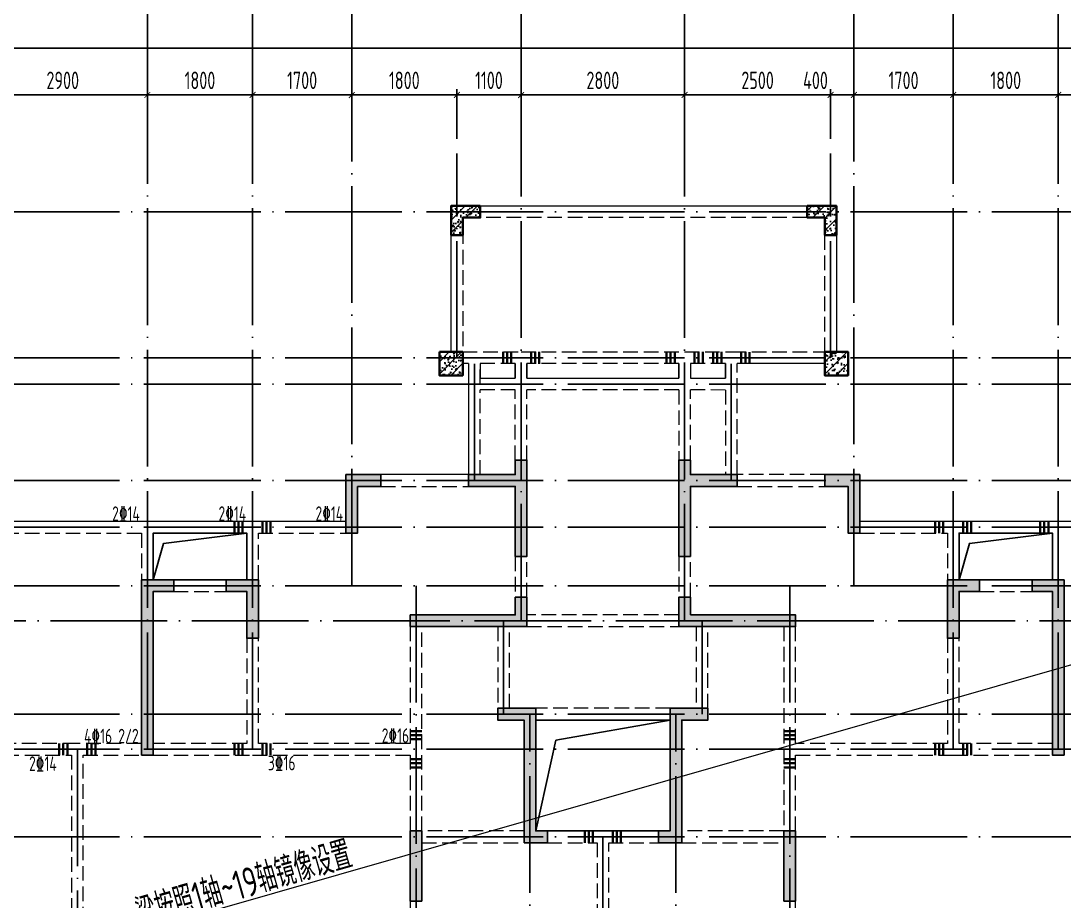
# Model space of a CAD drawing. Extents: x -812054 to 22247, y -644080 to 1003627.
# Drawn here: x -224138 to -206271, y -224446 to -209378 of the extents above; entities that cross this region are included whole.
import ezdxf
from ezdxf.enums import TextEntityAlignment as Align

# ---------------------------------------------------------------- set-up
doc = ezdxf.new("R2010")
doc.units = 0
doc.header["$LTSCALE"] = 1000
doc.linetypes.add('DASH', pattern=[0.35, 0.25, -0.1])
doc.linetypes.add('DOTE', pattern=[2.42, 2, -0.2, 0.02, -0.2])
doc.layers.get('0').update_dxf_attribs({"linetype": 'CONTINUOUS'})
doc.layers.get('DEFPOINTS').update_dxf_attribs({"linetype": 'CONTINUOUS'})
for name, color, linetype in [('A-AXIS', 1, 'CONTINUOUS'), ('A-DOTE', 10, 'DOTE'), ('S-D洞口', 4, 'CONTINUOUS'), ('S-L主梁线', 4, 'DASH'), ('S-L梁编号', 6, 'CONTINUOUS'), ('S-L梁配筋', 7, 'CONTINUOUS'), ('S-Q墙填充', 252, 'CONTINUOUS'), ('S-Q墙实线', 6, 'CONTINUOUS'), ('S-Y一般标注', 3, 'CONTINUOUS'), ('S-Z柱填充', 252, 'CONTINUOUS'), ('S-Z柱实线', 6, 'CONTINUOUS')]:
    doc.layers.add(name, color=color, linetype=linetype)
doc.layers.add('梁附加箍筋', color=1, linetype='CONTINUOUS', lineweight=35)
doc.styles.add('TSSD_DIMENSION', font='Tssdeng.shx', dxfattribs={"width": 0.7, "bigfont": 'tssdchn.shx'})
doc.styles.add('TSSD_REIN', font='tssdeng.shx', dxfattribs={"width": 0.7, "height": 300, "bigfont": 'tssdchn.shx'})
doc.dimstyles.new('TSSD_100_100', dxfattribs={"dimtxt": 300, "dimasz": 100, "dimexe": 100, "dimexo": 250, "dimgap": 100, "dimtad": 1, "dimdec": 0, "dimzin": 0, "dimdsep": 46, "dimtxsty": 'TSSD_DIMENSION', "dimblk": 'ARCHTICK', "dimcen": 0, "dimdle": 100, "dimclrt": 7, "dimadec": 0, "dimazin": 0, "dimtfac": 1, "dimtdec": 0, "dimtix": 1, "dimtmove": 2, "dimatfit": 3, "dimldrblk": 'ARCHTICK', "dimfxl": 1, "dimtolj": 1, "dimtzin": 0, "dimarcsym": 0})
pattern_1 = [(50, (46738.58, -83346.06), (215.17805, -18.82564), [22.5, -247.5]), (355, (46738.58, -83346.06), (-41.6254, 225.65764), [18, -198]), (100.4514, (46756.5, -83347.63), (173.55281, 206.83186), [19.12206, -210.34263]), (46.1842, (46738.58, -83286.06), (320.1723, -49.6557), [33.75, -371.25]), (96.6356, (46765.26, -83290.2), (280.3988, 292.23536), [28.6831, -315.5139]), (351.1842, (46738.58, -83286.06), (280.3986, 292.2356), [27, -297]), (21, (46768.58, -83301.06), (179.07212, -120.78567), [22.5, -247.5]), (326, (46768.58, -83301.06), (72.9946, 217.545), [18, -198]), (71.4514, (46783.5, -83311.13), (252.0668, 96.75915), [19.12206, -210.34263]), (37.5, (46738.58, -83346.06), (3.647957, 99.868156), [0, -195.6, 0, -201, 0, -198.75]), (7.5, (46738.58, -83346.06), (78.92086, 118.323514), [0, -114.6, 0, -191.1, 0, -75.75]), (327.5, (46671.68, -83346.06), (160.14673, -6.76646), [0, -75, 0, -234, 0, -310.5]), (317.5, (46641.68, -83346.06), (174.95585, 30.0315), [0, -97.5, 0, -155.4, 0, -220.5]), (45, (46738.58, -83346.06), (-106.06602, 106.06602), [])]

# ---------------------------------------------------------------- blocks, each defined once
blk = doc.blocks.new('_ArchTick')
at = {"color": 0, "linetype": 'ByBlock', "const_width": 0.15}
blk.add_lwpolyline([(-0.5, -0.5), (0.5, 0.5)], dxfattribs=at)
blk = doc.blocks.new('*D75')
at = {"layer": 'DEFPOINTS', "color": 0, "transparency": 16777216}
for p in [(34300, 22100), (31400, 21100), (34300, 21100)]:
    blk.add_point(p, dxfattribs=at)
at = {"layer": 'S-Y一般标注', "color": 0, "lineweight": -2, "transparency": 16777216}
for p, q in [((31400, 21350), (31400, 22200)), ((34300, 21350), (34300, 22200)), ((31300, 22100), (34400, 22100))]:
    blk.add_line(p, q, dxfattribs=at)
at = {"layer": 'S-Y一般标注', "color": 0, "lineweight": -2, "transparency": 16777216, "xscale": 100, "yscale": 100, "zscale": 100, "rotation": 180}
blk.add_blockref('_ArchTick', (31400, 22100), dxfattribs=at)
at = {"layer": 'S-Y一般标注', "color": 0, "lineweight": -2, "transparency": 16777216, "xscale": 100, "yscale": 100, "zscale": 100}
blk.add_blockref('_ArchTick', (34300, 22100), dxfattribs=at)
at = {"layer": 'S-Y一般标注', "color": 7, "transparency": 16777216, "insert": (32850, 22350), "char_height": 300, "attachment_point": 5, "style": 'TSSD_DIMENSION'}
blk.add_mtext('\\A1;2900', dxfattribs=at)
blk = doc.blocks.new('*D76')
at = {"layer": 'DEFPOINTS', "color": 0, "transparency": 16777216}
for p in [(36100, 22100), (34300, 21100), (36100, 21100)]:
    blk.add_point(p, dxfattribs=at)
at = {"layer": 'S-Y一般标注', "color": 0, "lineweight": -2, "transparency": 16777216}
for p, q in [((34300, 21350), (34300, 22200)), ((36100, 21350), (36100, 22200)), ((34200, 22100), (36200, 22100))]:
    blk.add_line(p, q, dxfattribs=at)
at = {"layer": 'S-Y一般标注', "color": 0, "lineweight": -2, "transparency": 16777216, "xscale": 100, "yscale": 100, "zscale": 100, "rotation": 180}
blk.add_blockref('_ArchTick', (34300, 22100), dxfattribs=at)
at = {"layer": 'S-Y一般标注', "color": 0, "lineweight": -2, "transparency": 16777216, "xscale": 100, "yscale": 100, "zscale": 100}
blk.add_blockref('_ArchTick', (36100, 22100), dxfattribs=at)
at = {"layer": 'S-Y一般标注', "color": 7, "transparency": 16777216, "insert": (35200, 22350), "char_height": 300, "attachment_point": 5, "style": 'TSSD_DIMENSION'}
blk.add_mtext('\\A1;1800', dxfattribs=at)
blk = doc.blocks.new('*D77')
at = {"layer": 'DEFPOINTS', "color": 0, "transparency": 16777216}
for p in [(37800, 22100), (36100, 21100), (37800, 21100)]:
    blk.add_point(p, dxfattribs=at)
at = {"layer": 'S-Y一般标注', "color": 0, "lineweight": -2, "transparency": 16777216}
for p, q in [((36100, 21350), (36100, 22200)), ((37800, 21350), (37800, 22200)), ((36000, 22100), (37900, 22100))]:
    blk.add_line(p, q, dxfattribs=at)
at = {"layer": 'S-Y一般标注', "color": 0, "lineweight": -2, "transparency": 16777216, "xscale": 100, "yscale": 100, "zscale": 100, "rotation": 180}
blk.add_blockref('_ArchTick', (36100, 22100), dxfattribs=at)
at = {"layer": 'S-Y一般标注', "color": 0, "lineweight": -2, "transparency": 16777216, "xscale": 100, "yscale": 100, "zscale": 100}
blk.add_blockref('_ArchTick', (37800, 22100), dxfattribs=at)
at = {"layer": 'S-Y一般标注', "color": 7, "transparency": 16777216, "insert": (36950, 22350), "char_height": 300, "attachment_point": 5, "style": 'TSSD_DIMENSION'}
blk.add_mtext('\\A1;1700', dxfattribs=at)
blk = doc.blocks.new('*D78')
at = {"layer": 'DEFPOINTS', "color": 0, "transparency": 16777216}
for p in [(40700, 22100), (39600, 21100), (40700, 21100)]:
    blk.add_point(p, dxfattribs=at)
at = {"layer": 'S-Y一般标注', "color": 0, "lineweight": -2, "transparency": 16777216}
for p, q in [((39600, 21350), (39600, 22200)), ((40700, 21350), (40700, 22200)), ((39500, 22100), (40800, 22100))]:
    blk.add_line(p, q, dxfattribs=at)
at = {"layer": 'S-Y一般标注', "color": 0, "lineweight": -2, "transparency": 16777216, "xscale": 100, "yscale": 100, "zscale": 100, "rotation": 180}
blk.add_blockref('_ArchTick', (39600, 22100), dxfattribs=at)
at = {"layer": 'S-Y一般标注', "color": 0, "lineweight": -2, "transparency": 16777216, "xscale": 100, "yscale": 100, "zscale": 100}
blk.add_blockref('_ArchTick', (40700, 22100), dxfattribs=at)
at = {"layer": 'S-Y一般标注', "color": 7, "transparency": 16777216, "insert": (40150, 22350), "char_height": 300, "attachment_point": 5, "style": 'TSSD_DIMENSION'}
blk.add_mtext('\\A1;1100', dxfattribs=at)
blk = doc.blocks.new('*D79')
at = {"layer": 'DEFPOINTS', "color": 0, "transparency": 16777216}
for p in [(43500, 22100), (40700, 21100), (43500, 21100)]:
    blk.add_point(p, dxfattribs=at)
at = {"layer": 'S-Y一般标注', "color": 0, "lineweight": -2, "transparency": 16777216}
for p, q in [((40700, 21350), (40700, 22200)), ((43500, 21350), (43500, 22200)), ((40600, 22100), (43600, 22100))]:
    blk.add_line(p, q, dxfattribs=at)
at = {"layer": 'S-Y一般标注', "color": 0, "lineweight": -2, "transparency": 16777216, "xscale": 100, "yscale": 100, "zscale": 100, "rotation": 180}
blk.add_blockref('_ArchTick', (40700, 22100), dxfattribs=at)
at = {"layer": 'S-Y一般标注', "color": 0, "lineweight": -2, "transparency": 16777216, "xscale": 100, "yscale": 100, "zscale": 100}
blk.add_blockref('_ArchTick', (43500, 22100), dxfattribs=at)
at = {"layer": 'S-Y一般标注', "color": 7, "transparency": 16777216, "insert": (42100, 22350), "char_height": 300, "attachment_point": 5, "style": 'TSSD_DIMENSION'}
blk.add_mtext('\\A1;2800', dxfattribs=at)
blk = doc.blocks.new('*D80')
at = {"layer": 'DEFPOINTS', "color": 0, "transparency": 16777216}
for p in [(46400, 22100), (46000, 21100), (46400, 21100)]:
    blk.add_point(p, dxfattribs=at)
at = {"layer": 'S-Y一般标注', "color": 0, "lineweight": -2, "transparency": 16777216}
for p, q in [((46000, 21350), (46000, 22200)), ((46400, 21350), (46400, 22200)), ((45900, 22100), (46500, 22100))]:
    blk.add_line(p, q, dxfattribs=at)
at = {"layer": 'S-Y一般标注', "color": 0, "lineweight": -2, "transparency": 16777216, "xscale": 100, "yscale": 100, "zscale": 100, "rotation": 180}
blk.add_blockref('_ArchTick', (46000, 22100), dxfattribs=at)
at = {"layer": 'S-Y一般标注', "color": 0, "lineweight": -2, "transparency": 16777216, "xscale": 100, "yscale": 100, "zscale": 100}
blk.add_blockref('_ArchTick', (46400, 22100), dxfattribs=at)
at = {"layer": 'S-Y一般标注', "color": 7, "transparency": 16777216, "insert": (45742, 22350), "char_height": 300, "attachment_point": 5, "style": 'TSSD_DIMENSION'}
blk.add_mtext('\\A1;400', dxfattribs=at)
blk = doc.blocks.new('*D81')
at = {"layer": 'DEFPOINTS', "color": 0, "transparency": 16777216}
for p in [(48100, 22100), (46400, 21100), (48100, 21100)]:
    blk.add_point(p, dxfattribs=at)
at = {"layer": 'S-Y一般标注', "color": 0, "lineweight": -2, "transparency": 16777216}
for p, q in [((46400, 21350), (46400, 22200)), ((48100, 21350), (48100, 22200)), ((46300, 22100), (48200, 22100))]:
    blk.add_line(p, q, dxfattribs=at)
at = {"layer": 'S-Y一般标注', "color": 0, "lineweight": -2, "transparency": 16777216, "xscale": 100, "yscale": 100, "zscale": 100, "rotation": 180}
blk.add_blockref('_ArchTick', (46400, 22100), dxfattribs=at)
at = {"layer": 'S-Y一般标注', "color": 0, "lineweight": -2, "transparency": 16777216, "xscale": 100, "yscale": 100, "zscale": 100}
blk.add_blockref('_ArchTick', (48100, 22100), dxfattribs=at)
at = {"layer": 'S-Y一般标注', "color": 7, "transparency": 16777216, "insert": (47250, 22350), "char_height": 300, "attachment_point": 5, "style": 'TSSD_DIMENSION'}
blk.add_mtext('\\A1;1700', dxfattribs=at)
blk = doc.blocks.new('*D82')
at = {"layer": 'DEFPOINTS', "color": 0, "transparency": 16777216}
for p in [(49900, 22100), (48100, 21100), (49900, 21100)]:
    blk.add_point(p, dxfattribs=at)
at = {"layer": 'S-Y一般标注', "color": 0, "lineweight": -2, "transparency": 16777216}
for p, q in [((48100, 21350), (48100, 22200)), ((49900, 21350), (49900, 22200)), ((48000, 22100), (50000, 22100))]:
    blk.add_line(p, q, dxfattribs=at)
at = {"layer": 'S-Y一般标注', "color": 0, "lineweight": -2, "transparency": 16777216, "xscale": 100, "yscale": 100, "zscale": 100, "rotation": 180}
blk.add_blockref('_ArchTick', (48100, 22100), dxfattribs=at)
at = {"layer": 'S-Y一般标注', "color": 0, "lineweight": -2, "transparency": 16777216, "xscale": 100, "yscale": 100, "zscale": 100}
blk.add_blockref('_ArchTick', (49900, 22100), dxfattribs=at)
at = {"layer": 'S-Y一般标注', "color": 7, "transparency": 16777216, "insert": (49000, 22350), "char_height": 300, "attachment_point": 5, "style": 'TSSD_DIMENSION'}
blk.add_mtext('\\A1;1800', dxfattribs=at)
blk = doc.blocks.new('*D83')
at = {"layer": 'DEFPOINTS', "color": 0, "transparency": 16777216}
for p in [(52800, 22100), (49900, 21100), (52800, 21100)]:
    blk.add_point(p, dxfattribs=at)
at = {"layer": 'S-Y一般标注', "color": 0, "lineweight": -2, "transparency": 16777216}
for p, q in [((49900, 21350), (49900, 22200)), ((52800, 21350), (52800, 22200)), ((49800, 22100), (52900, 22100))]:
    blk.add_line(p, q, dxfattribs=at)
at = {"layer": 'S-Y一般标注', "color": 0, "lineweight": -2, "transparency": 16777216, "xscale": 100, "yscale": 100, "zscale": 100, "rotation": 180}
blk.add_blockref('_ArchTick', (49900, 22100), dxfattribs=at)
at = {"layer": 'S-Y一般标注', "color": 0, "lineweight": -2, "transparency": 16777216, "xscale": 100, "yscale": 100, "zscale": 100}
blk.add_blockref('_ArchTick', (52800, 22100), dxfattribs=at)
at = {"layer": 'S-Y一般标注', "color": 7, "transparency": 16777216, "insert": (51350, 22350), "char_height": 300, "attachment_point": 5, "style": 'TSSD_DIMENSION'}
blk.add_mtext('\\A1;2900', dxfattribs=at)
blk = doc.blocks.new('*D85')
at = {"layer": 'DEFPOINTS', "color": 0, "transparency": 16777216}
for p in [(54600, 22900), (4600, 21100), (54600, 21100)]:
    blk.add_point(p, dxfattribs=at)
at = {"layer": 'S-Y一般标注', "color": 0, "lineweight": -2, "transparency": 16777216}
for p, q in [((4500, 22900), (54700, 22900)), ((4600, 21350), (4600, 23000)), ((54600, 21350), (54600, 23000))]:
    blk.add_line(p, q, dxfattribs=at)
at = {"layer": 'S-Y一般标注', "color": 0, "lineweight": -2, "transparency": 16777216, "xscale": 100, "yscale": 100, "zscale": 100, "rotation": 180}
blk.add_blockref('_ArchTick', (4600, 22900), dxfattribs=at)
at = {"layer": 'S-Y一般标注', "color": 0, "lineweight": -2, "transparency": 16777216, "xscale": 100, "yscale": 100, "zscale": 100}
blk.add_blockref('_ArchTick', (54600, 22900), dxfattribs=at)
at = {"layer": 'S-Y一般标注', "color": 7, "transparency": 16777216, "insert": (29600, 23150), "char_height": 300, "attachment_point": 5, "style": 'TSSD_DIMENSION'}
blk.add_mtext('\\A1;50000', dxfattribs=at)
blk = doc.blocks.new('*D100')
at = {"layer": 'DEFPOINTS', "color": 0, "transparency": 16777216}
for p in [(39600, 22100), (37800, 21100), (39600, 21100)]:
    blk.add_point(p, dxfattribs=at)
at = {"layer": 'S-Y一般标注', "color": 0, "lineweight": -2, "transparency": 16777216}
for p, q in [((37800, 21350), (37800, 22200)), ((39600, 21350), (39600, 22200)), ((37700, 22100), (39700, 22100))]:
    blk.add_line(p, q, dxfattribs=at)
at = {"layer": 'S-Y一般标注', "color": 0, "lineweight": -2, "transparency": 16777216, "xscale": 100, "yscale": 100, "zscale": 100, "rotation": 180}
blk.add_blockref('_ArchTick', (37800, 22100), dxfattribs=at)
at = {"layer": 'S-Y一般标注', "color": 0, "lineweight": -2, "transparency": 16777216, "xscale": 100, "yscale": 100, "zscale": 100}
blk.add_blockref('_ArchTick', (39600, 22100), dxfattribs=at)
at = {"layer": 'S-Y一般标注', "color": 7, "transparency": 16777216, "insert": (38700, 22350), "char_height": 300, "attachment_point": 5, "style": 'TSSD_DIMENSION'}
blk.add_mtext('\\A1;1800', dxfattribs=at)
blk = doc.blocks.new('*D101')
at = {"layer": 'DEFPOINTS', "color": 0, "transparency": 16777216}
for p in [(46000, 22100), (43500, 21100), (46000, 21100)]:
    blk.add_point(p, dxfattribs=at)
at = {"layer": 'S-Y一般标注', "color": 0, "lineweight": -2, "transparency": 16777216}
for p, q in [((43500, 21350), (43500, 22200)), ((46000, 21350), (46000, 22200)), ((43400, 22100), (46100, 22100))]:
    blk.add_line(p, q, dxfattribs=at)
at = {"layer": 'S-Y一般标注', "color": 0, "lineweight": -2, "transparency": 16777216, "xscale": 100, "yscale": 100, "zscale": 100, "rotation": 180}
blk.add_blockref('_ArchTick', (43500, 22100), dxfattribs=at)
at = {"layer": 'S-Y一般标注', "color": 0, "lineweight": -2, "transparency": 16777216, "xscale": 100, "yscale": 100, "zscale": 100}
blk.add_blockref('_ArchTick', (46000, 22100), dxfattribs=at)
at = {"layer": 'S-Y一般标注', "color": 7, "transparency": 16777216, "insert": (44750, 22350), "char_height": 300, "attachment_point": 5, "style": 'TSSD_DIMENSION'}
blk.add_mtext('\\A1;2500', dxfattribs=at)
blk = doc.blocks.new('20210807.15313138')
at = {"layer": 'S-Q墙填充'}
h = blk.add_hatch(color=252, dxfattribs=at)
h.dxf.hatch_style = 1
h.paths.add_polyline_path([(97216, 67840), (97216, 68190), (97016, 68190), (97016, 67940), (96216, 67940), (96216, 67740), (97016, 67740), (97016, 66540), (97216, 66540)])
h = blk.add_hatch(color=252, dxfattribs=at)
h.dxf.hatch_style = 1
h.paths.add_polyline_path([(99816, 67840), (99816, 66540), (100016, 66540), (100016, 67740), (100815, 67740), (100815, 67940), (100016, 67940), (100016, 68190), (99816, 68190)])
h = blk.add_hatch(color=252, dxfattribs=at)
h.dxf.hatch_style = 1
h.paths.add_polyline_path([(94316, 67740), (94716, 67740), (94716, 67940), (94116, 67940), (94116, 66940), (94316, 66940)])
h = blk.add_hatch(color=252, dxfattribs=at)
h.dxf.hatch_style = 1
h.paths.add_polyline_path([(102916, 67940), (102316, 67940), (102316, 67740), (102716, 67740), (102716, 66940), (102916, 66940)])
h = blk.add_hatch(color=252, dxfattribs=at)
h.dxf.hatch_style = 1
h.paths.add_polyline_path([(90816, 63140), (90816, 65940), (91166, 65940), (91166, 66140), (90616, 66140), (90616, 63140)])
h = blk.add_hatch(color=252, dxfattribs=at)
h.dxf.hatch_style = 1
h.paths.add_polyline_path([(92066, 65940), (92416, 65940), (92416, 65140), (92616, 65140), (92616, 66140), (92066, 66140)])
h = blk.add_hatch(color=252, dxfattribs=at)
h.dxf.hatch_style = 1
h.paths.add_polyline_path([(104416, 66140), (104416, 65140), (104616, 65140), (104616, 65940), (104966, 65940), (104966, 66140)])
h = blk.add_hatch(color=252, dxfattribs=at)
h.dxf.hatch_style = 1
h.paths.add_polyline_path([(106416, 66140), (105866, 66140), (105866, 65940), (106216, 65940), (106216, 63140), (106416, 63140)])
h = blk.add_hatch(color=252, dxfattribs=at)
h.dxf.hatch_style = 1
h.paths.add_polyline_path([(95216, 65340), (96816, 65340), (97216, 65340), (97216, 65840), (97016, 65840), (97016, 65540), (96816, 65540), (95216, 65540)])
h = blk.add_hatch(color=252, dxfattribs=at)
h.dxf.hatch_style = 1
h.paths.add_polyline_path([(100016, 65540), (100016, 65840), (99816, 65840), (99816, 65340), (100216, 65340), (101816, 65340), (101816, 65540), (100216, 65540)])
h = blk.add_hatch(color=252, dxfattribs=at)
h.dxf.hatch_style = 1
h.paths.add_polyline_path([(97166, 61640), (97566, 61640), (97566, 61840), (97366, 61840), (97366, 63240), (97366, 63940), (96716, 63940), (96716, 63740), (97166, 63740), (97166, 63240)])
h = blk.add_hatch(color=252, dxfattribs=at)
h.dxf.hatch_style = 1
h.paths.add_polyline_path([(99666, 61840), (99466, 61840), (99466, 61640), (99866, 61640), (99866, 63240), (99866, 63740), (100316, 63740), (100316, 63940), (99666, 63940), (99666, 63240)])
h = blk.add_hatch(color=252, dxfattribs=at)
h.dxf.hatch_style = 1
h.paths.add_polyline_path([(95416, 60640), (95416, 61840), (95216, 61840), (95216, 60640)])
h = blk.add_hatch(color=252, dxfattribs=at)
h.dxf.hatch_style = 1
h.paths.add_polyline_path([(101816, 60640), (101816, 61840), (101616, 61840), (101616, 60640)])
at = {"layer": 'S-Z柱填充'}
h = blk.add_hatch(dxfattribs=at)
h.set_pattern_fill('ARMORED', color=256, scale=30, style=0)
h.set_pattern_definition(pattern_1)
h.paths.add_polyline_path([(96416, 72540), (95916, 72540), (95916, 72040), (96116, 72040), (96116, 72340), (96416, 72340)])
h = blk.add_hatch(dxfattribs=at)
h.set_pattern_fill('ARMORED', color=256, scale=30, style=0)
h.set_pattern_definition(pattern_1)
h.paths.add_polyline_path([(102016, 72540), (102516, 72540), (102516, 72040), (102316, 72040), (102316, 72340), (102016, 72340)])
h = blk.add_hatch(dxfattribs=at)
h.set_pattern_fill('ARMORED', color=256, scale=30, style=0)
h.set_pattern_definition([(50, (-309692.94, 38050.78), (215.178055, -18.82564), [22.5, -247.5]), (355, (-309692.94, 38050.78), (-41.6254, 225.65764), [18, -198]), (100.4514, (-309675.01, 38049.21), (173.55281, 206.83186), [19.12206, -210.34263]), (46.1842, (-309692.94, 38110.78), (320.17231, -49.6557), [33.75, -371.25]), (96.6356, (-309666.26, 38106.64), (280.3988, 292.23536), [28.68309, -315.5139]), (351.1842, (-309692.94, 38110.78), (280.39858, 292.23558), [27, -297]), (21, (-309662.94, 38095.78), (179.072116, -120.78567), [22.5, -247.5]), (326, (-309662.94, 38095.78), (72.9946, 217.54501), [18, -198]), (71.4514, (-309648.02, 38085.71), (252.06679, 96.75915), [19.12206, -210.34263]), (37.5, (-309692.945, 38050.78), (3.647957, 99.868156), [0, -195.6, 0, -201, 0, -198.75]), (7.5, (-309692.94, 38050.78), (78.92086, 118.323514), [0, -114.6, 0, -191.1, 0, -75.75]), (327.5, (-309759.845, 38050.78), (160.146731, -6.766462), [0, -75, 0, -234, 0, -310.5]), (317.5, (-309789.84, 38050.78), (174.95585, 30.031495), [0, -97.5, 0, -155.4, 0, -220.5]), (45, (-309692.94, 38050.78), (-106.066017, 106.066017), [])])
h.paths.add_polyline_path([(95716, 70040), (96116, 70040), (96116, 69640), (95716, 69640)])
h = blk.add_hatch(dxfattribs=at)
h.set_pattern_fill('ARMORED', color=256, scale=30, style=0)
h.set_pattern_definition([(50, (-310092.94, 38050.78), (215.178055, -18.82564), [22.5, -247.5]), (355, (-310092.94, 38050.78), (-41.6254, 225.65764), [18, -198]), (100.4514, (-310075.01, 38049.2), (173.55281, 206.83186), [19.12206, -210.34263]), (46.1842, (-310092.94, 38110.78), (320.17231, -49.6557), [33.75, -371.25]), (96.6356, (-310066.26, 38106.64), (280.3988, 292.23536), [28.68309, -315.5139]), (351.1842, (-310092.94, 38110.78), (280.39858, 292.23558), [27, -297]), (21, (-310062.94, 38095.78), (179.072116, -120.78567), [22.5, -247.5]), (326, (-310062.94, 38095.78), (72.9946, 217.54501), [18, -198]), (71.4514, (-310048.02, 38085.71), (252.06679, 96.75915), [19.12206, -210.34263]), (37.5, (-310092.945, 38050.78), (3.647957, 99.868156), [0, -195.6, 0, -201, 0, -198.75]), (7.5, (-310092.94, 38050.78), (78.92086, 118.323514), [0, -114.6, 0, -191.1, 0, -75.75]), (327.5, (-310159.845, 38050.78), (160.146731, -6.766462), [0, -75, 0, -234, 0, -310.5]), (317.5, (-310189.84, 38050.78), (174.95585, 30.031495), [0, -97.5, 0, -155.4, 0, -220.5]), (45, (-310092.94, 38050.78), (-106.066017, 106.066017), [])])
h.paths.add_polyline_path([(102316, 70040), (102716, 70040), (102716, 69640), (102316, 69640)])
at = {"layer": 'S-D洞口', "color": 5}
for points in [[(90816, 66140), (92416, 66140), (92416, 66940), (90816, 66940), (90816, 66140), (90993, 66762), (92416, 66940)], [(104616, 66140), (106216, 66140), (106216, 66940), (104616, 66940), (104616, 66140), (104793, 66762), (106216, 66940)], [(97366, 61840), (99666, 61840), (99666, 63740), (97366, 63740), (97366, 61840), (97712, 63393), (99666, 63740)]]:
    blk.add_lwpolyline(points, dxfattribs=at)
at = {"layer": 'S-L主梁线', "linetype": 'ByBlock', "lineweight": 18}
for p, q in [((96316, 72540), (102016, 72540)), ((95916, 70040), (95916, 72140)), ((102516, 72040), (102516, 70040)), ((96216, 69840), (96216, 67940)), ((102316, 69840), (100816, 69840)), ((96216, 69590), (96216, 69590)), ((96416, 69590), (97016, 69590)), ((97216, 69590), (99816, 69590)), ((100016, 69590), (100616, 69589)), ((96216, 67940), (94716, 67940)), ((90716, 67140), (87816, 67140)), ((92516, 67140), (90716, 67140)), ((94116, 67140), (92516, 67140)), ((104516, 67140), (102916, 67140)), ((106316, 67140), (104516, 67140)), ((109316, 67140), (106316, 67140)), ((90816, 66940), (92416, 66940)), ((90816, 66140), (90816, 66940)), ((92416, 66940), (92416, 66140)), ((104616, 66940), (106216, 66940)), ((104616, 66140), (104616, 66940)), ((106216, 66940), (106216, 66140)), ((92066, 66140), (91166, 66140)), ((105866, 66140), (104966, 66140)), ((97366, 63740), (99666, 63740)), ((98516, 61840), (97566, 61840)), ((99466, 61840), (98516, 61840))]:
    blk.add_line(p, q, dxfattribs=at)
at = {"layer": 'S-L主梁线', "linetype": 'DASH', "lineweight": 18}
for p, q in [((102016, 72340), (96316, 72340)), ((96116, 72140), (96116, 70040)), ((102316, 70040), (102316, 72040)), ((96116, 70040), (97116, 70040)), ((97116, 70040), (99916, 70040)), ((99916, 70040), (100716, 70040)), ((100716, 70040), (102316, 70040)), ((96216, 69840), (96116, 69840)), ((96416, 69490), (96416, 69840)), ((96416, 69840), (96416, 69590)), ((97016, 69840), (96416, 69840)), ((97016, 69840), (97016, 69590)), ((97016, 69590), (97016, 69840)), ((97216, 69590), (97216, 69840)), ((97216, 69840), (97216, 69590)), ((99816, 69840), (97216, 69840)), ((99816, 69840), (99816, 69590)), ((99816, 69590), (99816, 69840)), ((100016, 69840), (100016, 69590)), ((100016, 69840), (100016, 69590)), ((100616, 69840), (100016, 69840)), ((100616, 69840), (100616, 69589)), ((100616, 69589), (100616, 69840)), ((100816, 67940), (100816, 69840)), ((97016, 69390), (96416, 69390)), ((96416, 67940), (96416, 69390)), ((97016, 68190), (97016, 69390)), ((97216, 68190), (97216, 69390)), ((99816, 69390), (97216, 69390)), ((99816, 69390), (99816, 68190)), ((100616, 69389), (100016, 69390)), ((100016, 68190), (100016, 69390)), ((100616, 69389), (100616, 67940)), ((102316, 67940), (100816, 67940)), ((94716, 67740), (96216, 67740)), ((100815, 67740), (102316, 67740)), ((87916, 66940), (90616, 66940)), ((90616, 66940), (90616, 66140)), ((92616, 66940), (94116, 66940)), ((92616, 66140), (92616, 66940)), ((102916, 66940), (104416, 66940)), ((104416, 66940), (104416, 66140)), ((97016, 66540), (97016, 65840)), ((97216, 65840), (97216, 66540)), ((99816, 66540), (99816, 65840)), ((100016, 65840), (100016, 66540)), ((91166, 65940), (92066, 65940)), ((104966, 65940), (105866, 65940)), ((99816, 65540), (97216, 65540)), ((95216, 65340), (95216, 63340)), ((95416, 63240), (95416, 65340)), ((96716, 65340), (96716, 63940)), ((96916, 63940), (96916, 65340)), ((97216, 65340), (99816, 65340)), ((100116, 65340), (100116, 63940)), ((100316, 63940), (100316, 65340)), ((101616, 65340), (101616, 63240)), ((101816, 63340), (101816, 65340)), ((92416, 65140), (92416, 63340)), ((92616, 63340), (92616, 65140)), ((104416, 65140), (104416, 63340)), ((104616, 63340), (104616, 65140)), ((99666, 63940), (97366, 63940)), ((89516, 63340), (87916, 63340)), ((90616, 63340), (89516, 63340)), ((92416, 63340), (90816, 63340)), ((95216, 63340), (92616, 63340)), ((104416, 63340), (101816, 63340)), ((106216, 63340), (104616, 63340)), ((87916, 63140), (89416, 63140)), ((89416, 63140), (89416, 60290)), ((89616, 63140), (90616, 63140)), ((89616, 60290), (89616, 63140)), ((90816, 63140), (92516, 63140)), ((92516, 63140), (95216, 63140)), ((95216, 63140), (95216, 61840)), ((95416, 61840), (95416, 63240)), ((101616, 63240), (101616, 61840)), ((101816, 63140), (104516, 63140)), ((101816, 61840), (101816, 63140)), ((104516, 63140), (106216, 63140)), ((97166, 61840), (95416, 61840)), ((101616, 61840), (99866, 61840)), ((95416, 61640), (97166, 61640)), ((97566, 61640), (98416, 61640)), ((98416, 61640), (98416, 57640)), ((98616, 57640), (98616, 61640)), ((98616, 61640), (99466, 61640)), ((99866, 61640), (101616, 61640)), ((95216, 60640), (95216, 59090)), ((101816, 59090), (101816, 60640))]:
    blk.add_line(p, q, dxfattribs=at)
at = {"layer": 'S-Q墙实线'}
blk.add_lwpolyline([(97216, 67840), (97216, 68190), (97016, 68190), (97016, 67940), (96216, 67940), (96216, 67740), (97016, 67740), (97016, 66540), (97216, 66540), (97216, 67840)], dxfattribs=at)
for points in [[(99816, 67840), (99816, 66540), (100016, 66540), (100016, 67740), (100815, 67740), (100815, 67940), (100016, 67940), (100016, 68190), (99816, 68190)], [(94316, 67740), (94716, 67740), (94716, 67940), (94116, 67940), (94116, 66940), (94316, 66940)], [(102916, 67940), (102316, 67940), (102316, 67740), (102716, 67740), (102716, 66940), (102916, 66940)], [(90816, 63140), (90816, 65940), (91166, 65940), (91166, 66140), (90616, 66140), (90616, 63140)], [(92066, 65940), (92416, 65940), (92416, 65140), (92616, 65140), (92616, 66140), (92066, 66140)], [(104416, 66140), (104416, 65140), (104616, 65140), (104616, 65940), (104966, 65940), (104966, 66140)], [(106416, 66140), (105866, 66140), (105866, 65940), (106216, 65940), (106216, 63140), (106416, 63140)], [(95216, 65340), (96816, 65340), (97216, 65340), (97216, 65840), (97016, 65840), (97016, 65540), (96816, 65540), (95216, 65540)], [(100016, 65540), (100016, 65840), (99816, 65840), (99816, 65340), (100216, 65340), (101816, 65340), (101816, 65540), (100216, 65540)], [(97166, 61640), (97566, 61640), (97566, 61840), (97366, 61840), (97366, 63240), (97366, 63940), (96716, 63940), (96716, 63740), (97166, 63740), (97166, 63240)], [(99666, 61840), (99466, 61840), (99466, 61640), (99866, 61640), (99866, 63240), (99866, 63740), (100316, 63740), (100316, 63940), (99666, 63940), (99666, 63240)], [(95416, 60640), (95416, 61840), (95216, 61840), (95216, 60640)], [(101816, 60640), (101816, 61840), (101616, 61840), (101616, 60640)]]:
    blk.add_lwpolyline(points, close=True, dxfattribs=at)
at = {"layer": 'S-Z柱实线', "lineweight": 35}
for points in [[(96416, 72540), (95916, 72540), (95916, 72040), (96116, 72040), (96116, 72340), (96416, 72340), (96416, 72540)], [(102016, 72540), (102516, 72540), (102516, 72040), (102316, 72040), (102316, 72340), (102016, 72340), (102016, 72540)]]:
    blk.add_lwpolyline(points, dxfattribs=at)
for points in [[(95716, 70040), (96116, 70040), (96116, 69640), (95716, 69640)], [(102316, 70040), (102716, 70040), (102716, 69640), (102316, 69640)]]:
    blk.add_lwpolyline(points, close=True, dxfattribs=at)
blk = doc.blocks.new('20210726.16350016')
at = {"layer": 'A-AXIS'}
for p, q in [((34300, 21100), (34300, 23900)), ((36100, 21100), (36100, 23900)), ((37800, 21100), (37800, 23900)), ((40700, 21100), (40700, 23900)), ((43500, 21100), (43500, 23900)), ((46400, 21100), (46400, 23900)), ((48100, 21100), (48100, 23900)), ((49900, 21100), (49900, 23900))]:
    blk.add_line(p, q, dxfattribs=at)
at = {"layer": 'A-DOTE'}
for p, q in [((34300, 10900), (34300, 21100)), ((36100, 10900), (36100, 21100)), ((37800, 13700), (37800, 21100)), ((39600, 17600), (39600, 21100)), ((40700, 13100.3), (40700, 21100)), ((43500, 13100.3), (43500, 21100)), ((46000, 17600), (46000, 21100)), ((46400, 13700), (46400, 21100)), ((48100, 10900), (48100, 21100)), ((49900, 10900), (49900, 21100)), ((55600, 20100), (3600, 20100)), ((55600, 17600), (3600, 17600)), ((39900, 15500), (39900, 17600)), ((44300, 15500), (44300, 17600)), ((55600, 17150), (3600, 17150)), ((55600, 15500), (3600, 15500)), ((55600, 14700), (3600, 14700)), ((55600, 13700), (3600, 13700)), ((38900.2, 13700), (38900, 3600)), ((45299.8, 13700), (45300, 3600)), ((3600, 13100.3), (55600, 13100.3)), ((40400, 11500), (40400, 13100)), ((43800, 11500), (43800, 13100)), ((55600, 11500), (3600, 11500)), ((40850, 3600), (40850, 11500)), ((43350, 3600), (43350, 11500)), ((55600, 10900), (3600, 10900)), ((33100, 10900), (33100, 3600)), ((55600, 9400), (3600, 9400)), ((42100, 9400), (42100, 3600))]:
    blk.add_line(p, q, dxfattribs=at)
at = {"layer": 'S-Y一般标注'}
for base, p1, p2, picture, middle in [((54600, 22900), (4600, 21100), (54600, 21100), '*D85', (29600, 23150)), ((34300, 22100), (31400, 21100), (34300, 21100), '*D75', (32850, 22350)), ((36100, 22100), (34300, 21100), (36100, 21100), '*D76', (35200, 22350)), ((37800, 22100), (36100, 21100), (37800, 21100), '*D77', (36950, 22350)), ((39600, 22100), (37800, 21100), (39600, 21100), '*D100', (38700, 22350)), ((40700, 22100), (39600, 21100), (40700, 21100), '*D78', (40150, 22350)), ((43500, 22100), (40700, 21100), (43500, 21100), '*D79', (42100, 22350)), ((46000, 22100), (43500, 21100), (46000, 21100), '*D101', (44750, 22350)), ((48100, 22100), (46400, 21100), (48100, 21100), '*D81', (47250, 22350)), ((49900, 22100), (48100, 21100), (49900, 21100), '*D82', (49000, 22350)), ((52800, 22100), (49900, 21100), (52800, 21100), '*D83', (51350, 22350))]:
    dim = blk.add_linear_dim(base=base, p1=p1, p2=p2, dimstyle='TSSD_100_100', dxfattribs=at)
    dim.commit()
    dim.dimension.update_dxf_attribs({"geometry": picture, "text_midpoint": middle})
dim = blk.add_linear_dim(base=(46400, 22100), p1=(46000, 21100), p2=(46400, 21100), dimstyle='TSSD_100_100', dxfattribs=at)
dim.commit()
dim.dimension.update_dxf_attribs({"geometry": '*D80', "text_midpoint": (45741.9, 22350), "dimtype": 160})

msp = doc.modelspace()

# ---------------------------------------------------------------- linework, layer by layer
at = {"layer": 'S-L梁编号', "lineweight": 18}
msp.add_lwpolyline([(-226571.35, -226245.99), (-201771.34, -219145.99)], dxfattribs=at)
at = {"layer": '梁附加箍筋', "lineweight": 35}
for p, q in [((-215880.63, -215245.86), (-215880.63, -215045.86)), ((-215810.63, -215245.86), (-215810.63, -215045.86)), ((-215740.63, -215245.86), (-215740.63, -215045.86)), ((-215400.63, -215245.87), (-215400.63, -215045.87)), ((-215330.63, -215245.87), (-215330.63, -215045.87)), ((-215260.63, -215245.88), (-215260.63, -215045.88)), ((-213081.34, -215245.92), (-213081.33, -215045.92)), ((-213011.34, -215245.93), (-213011.33, -215045.93)), ((-212941.34, -215245.93), (-212941.33, -215045.93)), ((-212601.34, -215245.93), (-212601.33, -215045.93)), ((-212531.34, -215245.94), (-212531.33, -215045.94)), ((-212461.34, -215245.94), (-212461.33, -215045.94)), ((-212280.85, -215245.94), (-212280.85, -215045.94)), ((-212210.85, -215245.94), (-212210.85, -215045.94)), ((-212140.85, -215245.95), (-212140.85, -215045.95)), ((-211800.85, -215245.95), (-211800.85, -215045.95)), ((-211730.85, -215245.95), (-211730.85, -215045.95)), ((-211660.85, -215245.96), (-211660.85, -215045.96)), ((-220481.34, -218145.99), (-220481.34, -217945.99)), ((-220411.34, -218145.99), (-220411.34, -217945.99)), ((-220341.34, -218145.99), (-220341.34, -217945.99)), ((-220001.34, -218145.99), (-220001.34, -217945.99)), ((-219931.34, -218145.99), (-219931.34, -217945.99)), ((-219861.34, -218145.99), (-219861.34, -217945.99)), ((-208481.35, -218145.99), (-208481.35, -217945.99)), ((-208411.35, -218145.99), (-208411.35, -217945.99)), ((-208341.35, -218145.99), (-208341.35, -217945.99)), ((-208001.35, -218145.99), (-208001.35, -217945.99)), ((-207931.35, -218145.99), (-207931.35, -217945.99)), ((-207861.35, -218145.99), (-207861.35, -217945.99)), ((-206681.32, -218145.99), (-206681.32, -217945.99)), ((-206611.32, -218145.99), (-206611.32, -217945.99)), ((-206541.32, -218145.99), (-206541.32, -217945.99)), ((-217271.33, -221535.98), (-217471.33, -221535.98)), ((-210871.34, -221535.98), (-211071.34, -221535.98)), ((-217271.33, -221605.98), (-217471.33, -221605.98)), ((-217271.33, -221675.98), (-217471.33, -221675.98)), ((-210871.34, -221605.98), (-211071.34, -221605.98)), ((-210871.34, -221675.98), (-211071.34, -221675.98)), ((-223481.33, -221945.98), (-223481.33, -221745.98)), ((-223411.33, -221945.98), (-223411.33, -221745.98)), ((-223341.33, -221945.98), (-223341.33, -221745.98)), ((-223001.33, -221945.98), (-223001.33, -221745.98)), ((-222931.33, -221945.98), (-222931.33, -221745.98)), ((-222861.33, -221945.98), (-222861.33, -221745.98)), ((-220481.34, -221945.98), (-220481.34, -221745.98)), ((-220411.34, -221945.98), (-220411.34, -221745.98)), ((-220341.34, -221945.98), (-220341.34, -221745.98)), ((-220001.34, -221945.98), (-220001.34, -221745.98)), ((-219931.34, -221945.98), (-219931.34, -221745.98)), ((-219861.34, -221945.98), (-219861.34, -221745.98)), ((-208481.35, -221945.98), (-208481.35, -221745.98)), ((-208411.35, -221945.98), (-208411.35, -221745.98)), ((-208341.35, -221945.98), (-208341.35, -221745.98)), ((-208001.35, -221945.98), (-208001.35, -221745.98)), ((-207931.35, -221945.98), (-207931.35, -221745.98)), ((-207861.35, -221945.98), (-207861.35, -221745.98)), ((-217271.33, -222015.98), (-217471.33, -222015.98)), ((-217271.33, -222085.98), (-217471.33, -222085.98)), ((-210871.35, -222015.98), (-211071.35, -222015.98)), ((-210871.35, -222085.98), (-211071.35, -222085.98)), ((-217271.33, -222155.98), (-217471.33, -222155.98)), ((-210871.35, -222155.98), (-211071.35, -222155.98)), ((-214481.35, -223445.99), (-214481.35, -223245.99)), ((-214411.35, -223445.99), (-214411.35, -223245.99)), ((-214341.35, -223445.99), (-214341.35, -223245.99)), ((-214001.35, -223445.99), (-214001.35, -223245.99)), ((-213931.35, -223445.99), (-213931.35, -223245.99)), ((-213861.35, -223445.99), (-213861.35, -223245.99))]:
    msp.add_line(p, q, dxfattribs=at)

# ---------------------------------------------------------------- block references
at = {"layer": 'A-DOTE'}
msp.add_blockref('20210726.16350016', (-256271.34, -232746.03), dxfattribs=at)
at = {"layer": 'S-Q墙填充'}
msp.add_blockref('20210807.15313138', (-312686.98, -285085.53), dxfattribs=at)

# ---------------------------------------------------------------- texts
at = {"layer": 'S-L梁编号', "lineweight": 18, "style": 'TSSD_REIN', "width": 0.7}
msp.add_text('梁按照1轴~19轴镜像设置', height=500, rotation=15.975897, dxfattribs=at).set_placement((-222079.79, -224907.01))
at = {"layer": 'S-L梁配筋', "color": 7, "style": 'TSSD_REIN', "width": 0.7}
for s, p in [('2%%13214', (-222101.74, -217937.51)), ('2%%13214', (-220279.98, -217937.51)), ('2%%13214', (-218619.32, -217937.51)), ('4%%13216 2/2', (-222121.34, -221745.77)), ('2%%13216', (-217489.42, -221738.36))]:
    msp.add_text(s, height=250, dxfattribs=at).set_placement(p, align=Align.RIGHT)
msp.add_text('2%%13214', height=250, dxfattribs=at).set_placement((-223997.4, -222217.71))
msp.add_text('3%%13216', height=250, dxfattribs=at).set_placement((-219671.33, -222206.69), align=Align.CENTER)

doc.saveas('drawing.dxf')
